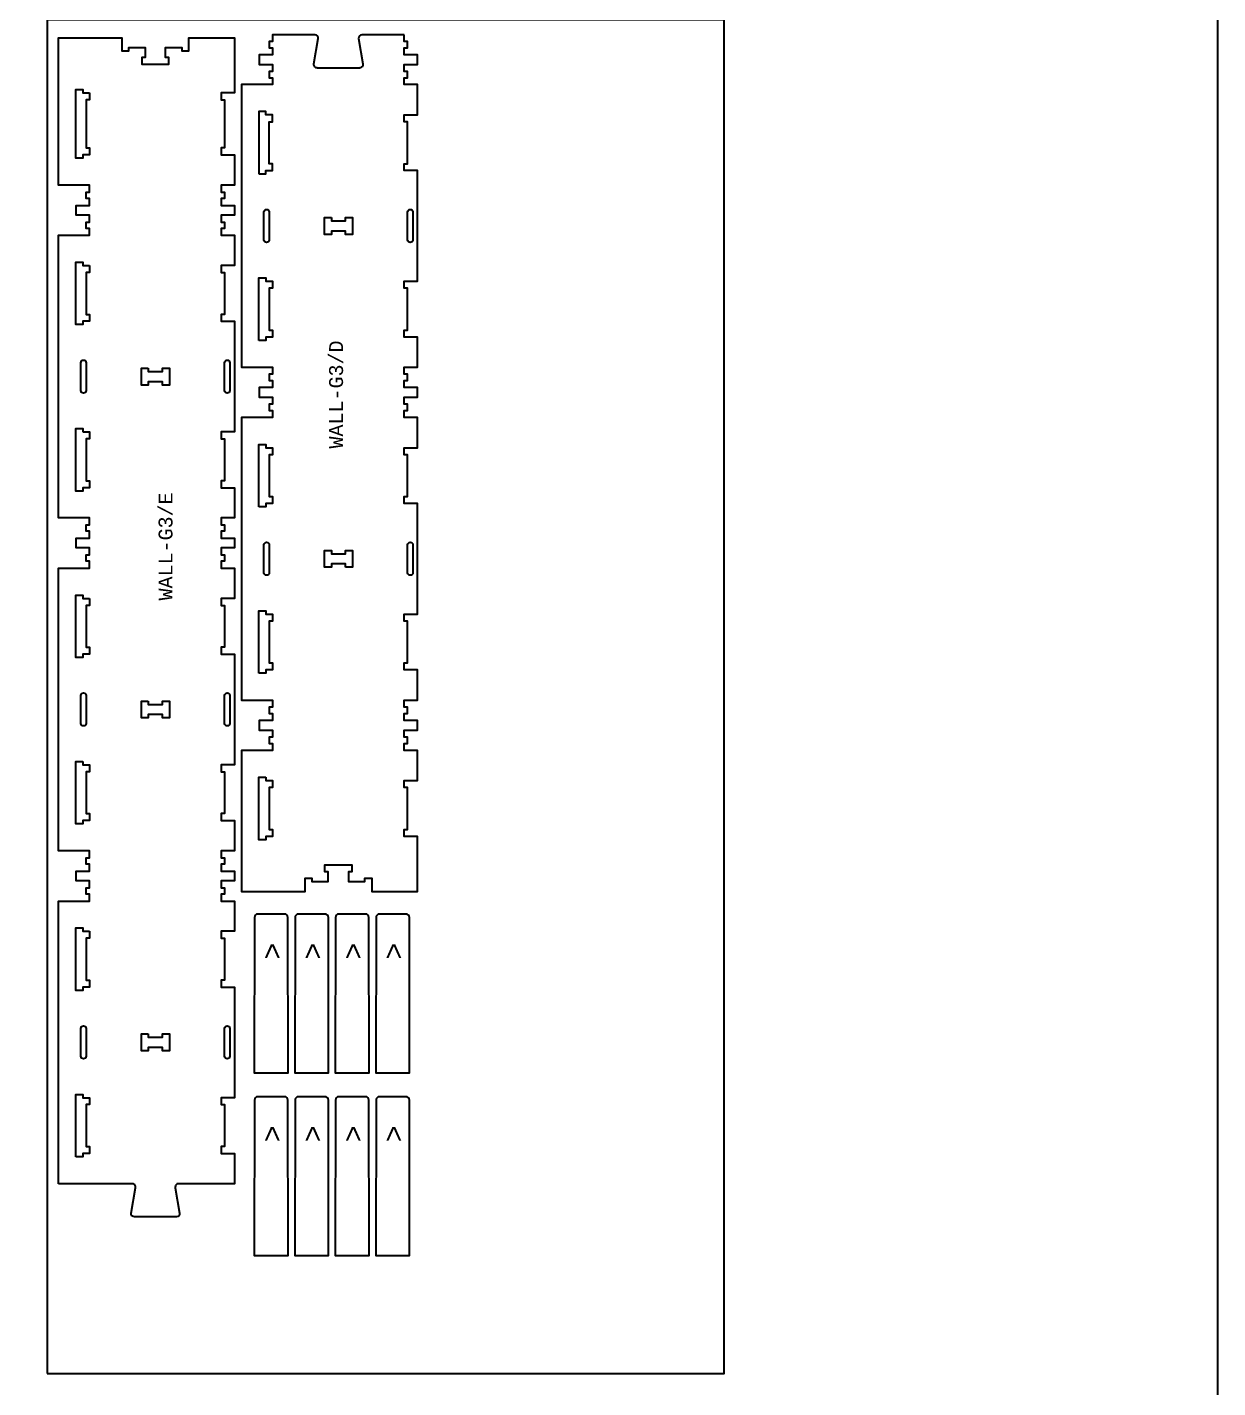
# Model space of a CAD drawing. Extents: x 0 to 12772, y 0 to 23683.
# Drawn here: x 5027 to 7173, y 1265 to 3718 of the extents above; entities that cross this region are included whole.
import ezdxf

# ---------------------------------------------------------------- set-up
doc = ezdxf.new("R2010")
doc.units = 0
for name, color, linetype in [('0_SHEET_SPRUCEPLY_2440X122', 1, 'CONTINUOUS'), ('1_ANYTOOL_1MMDEEP_LABELS_S', 2, 'CONTINUOUS'), ('3_ANYTOOL_CUTTHROUGH_INSID', 4, 'CONTINUOUS'), ('4_ANYTOOL_CUTTHROUGH_OUTSI', 5, 'CONTINUOUS'), ('DONOTCUT', 7, 'CONTINUOUS')]:
    doc.layers.add(name, color=color, linetype=linetype)
doc.styles.add('MONOTXT_REGULAR', font='')
doc.styles.get('MONOTXT_REGULAR').set_extended_font_data('Monotxt')

msp = doc.modelspace()

# ---------------------------------------------------------------- linework, layer by layer
at = {"layer": '0_SHEET_SPRUCEPLY_2440X122'}
msp.add_lwpolyline([(5063, 1290.9), (6283, 1290.9), (6283, 3730.9), (5063, 3730.9)], close=True, dxfattribs=at)
at = {"layer": '3_ANYTOOL_CUTTHROUGH_INSID'}
for points in [[(5139.2, 3599.3), (5139.2, 3586.8), (5133.2, 3586.8), (5133.2, 3500), (5139.2, 3500), (5139.2, 3487.5), (5127.2, 3487.5), (5127.2, 3481.5), (5114.7, 3481.5), (5114.7, 3605.3), (5127.2, 3605.3), (5127.2, 3599.3)], [(5444.7, 3453.1), (5457.2, 3453.1), (5457.2, 3459.1), (5469.2, 3459.1), (5469.2, 3471.6), (5463.2, 3471.6), (5463.2, 3547.1), (5469.2, 3547.1), (5469.2, 3559.6), (5457.2, 3559.6), (5457.2, 3565.6), (5444.7, 3565.6)], [(5575.2, 3374.6), (5575.2, 3368.6), (5600.7, 3368.6), (5600.7, 3374.6), (5613.2, 3374.6), (5613.2, 3344.1), (5600.7, 3344.1), (5600.7, 3350.1), (5575.2, 3350.1), (5575.2, 3344.1), (5562.7, 3344.1), (5562.7, 3374.6)], [(5139.2, 3288), (5139.2, 3275.5), (5133.2, 3275.5), (5133.2, 3200), (5139.2, 3200), (5139.2, 3187.5), (5127.2, 3187.5), (5127.2, 3181.5), (5114.7, 3181.5), (5114.7, 3294), (5127.2, 3294), (5127.2, 3288)], [(5444.7, 3153.1), (5444.7, 3265.6), (5457.2, 3265.6), (5457.2, 3259.6), (5469.2, 3259.6), (5469.2, 3247.1), (5463.2, 3247.1), (5463.2, 3171.6), (5469.2, 3171.6), (5469.2, 3159.1), (5457.2, 3159.1), (5457.2, 3153.1)], [(5245.2, 3103), (5245.2, 3097), (5270.7, 3097), (5270.7, 3103), (5283.2, 3103), (5283.2, 3072.5), (5270.7, 3072.5), (5270.7, 3078.5), (5245.2, 3078.5), (5245.2, 3072.5), (5232.7, 3072.5), (5232.7, 3103)], [(5127.2, 2988), (5139.2, 2988), (5139.2, 2975.5), (5133.2, 2975.5), (5133.2, 2900), (5139.2, 2900), (5139.2, 2887.5), (5127.2, 2887.5), (5127.2, 2881.5), (5114.7, 2881.5), (5114.7, 2994), (5127.2, 2994)], [(5444.7, 2853.1), (5444.7, 2965.6), (5457.2, 2965.6), (5457.2, 2959.6), (5469.2, 2959.6), (5469.2, 2947.1), (5463.2, 2947.1), (5463.2, 2871.6), (5469.2, 2871.6), (5469.2, 2859.1), (5457.2, 2859.1), (5457.2, 2853.1)], [(5600.7, 2744.1), (5600.7, 2750.1), (5575.2, 2750.1), (5575.2, 2744.1), (5562.7, 2744.1), (5562.7, 2774.6), (5575.2, 2774.6), (5575.2, 2768.6), (5600.7, 2768.6), (5600.7, 2774.6), (5613.2, 2774.6), (5613.2, 2744.1)], [(5139.2, 2688), (5139.2, 2675.5), (5133.2, 2675.5), (5133.2, 2600), (5139.2, 2600), (5139.2, 2587.5), (5127.2, 2587.5), (5127.2, 2581.5), (5114.7, 2581.5), (5114.7, 2694), (5127.2, 2694), (5127.2, 2688)], [(5444.7, 2553.1), (5444.7, 2665.6), (5457.2, 2665.6), (5457.2, 2659.6), (5469.2, 2659.6), (5469.2, 2647.1), (5463.2, 2647.1), (5463.2, 2571.6), (5469.2, 2571.6), (5469.2, 2559.1), (5457.2, 2559.1), (5457.2, 2553.1)], [(5245.2, 2503), (5245.2, 2497), (5270.7, 2497), (5270.7, 2503), (5283.2, 2503), (5283.2, 2472.5), (5270.7, 2472.5), (5270.7, 2478.5), (5245.2, 2478.5), (5245.2, 2472.5), (5232.7, 2472.5), (5232.7, 2503)], [(5127.2, 2394), (5127.2, 2388), (5139.2, 2388), (5139.2, 2375.5), (5133.2, 2375.5), (5133.2, 2300), (5139.2, 2300), (5139.2, 2287.5), (5127.2, 2287.5), (5127.2, 2281.5), (5114.7, 2281.5), (5114.7, 2394)], [(5457.2, 2365.6), (5457.2, 2359.6), (5469.2, 2359.6), (5469.2, 2347.1), (5463.2, 2347.1), (5463.2, 2271.6), (5469.2, 2271.6), (5469.2, 2259.1), (5457.2, 2259.1), (5457.2, 2253.1), (5444.7, 2253.1), (5444.7, 2365.6)], [(5139.2, 2088), (5139.2, 2075.5), (5133.2, 2075.5), (5133.2, 2000), (5139.2, 2000), (5139.2, 1987.5), (5127.2, 1987.5), (5127.2, 1981.5), (5114.7, 1981.5), (5114.7, 2094), (5127.2, 2094), (5127.2, 2088)], [(5245.2, 1903), (5245.2, 1897), (5270.7, 1897), (5270.7, 1903), (5283.2, 1903), (5283.2, 1872.5), (5270.7, 1872.5), (5270.7, 1878.5), (5245.2, 1878.5), (5245.2, 1872.5), (5232.7, 1872.5), (5232.7, 1903)], [(5114.7, 1681.5), (5114.7, 1794), (5127.2, 1794), (5127.2, 1788), (5139.2, 1788), (5139.2, 1775.5), (5133.2, 1775.5), (5133.2, 1700), (5139.2, 1700), (5139.2, 1687.5), (5127.2, 1687.5), (5127.2, 1681.5)]]:
    msp.add_lwpolyline(points, close=True, dxfattribs=at)
for points in [[(5463.2, 3384.4), (5463.2, 3334.4, -1), (5453.7, 3334.4), (5453.7, 3384.4, -1)], [(5722.2, 3384.4), (5722.2, 3334.4, -1), (5712.7, 3334.4), (5712.7, 3384.4, -1)], [(5133.2, 3112.8), (5133.2, 3062.8, -1), (5123.7, 3062.8), (5123.7, 3112.8, -1)], [(5392.2, 3112.8), (5392.2, 3062.8, -1), (5382.7, 3062.8), (5382.7, 3112.8, -1)], [(5463.2, 2784.4), (5463.2, 2734.4, -1), (5453.7, 2734.4), (5453.7, 2784.4, -1)], [(5722.2, 2784.4), (5722.2, 2734.4, -1), (5712.7, 2734.4), (5712.7, 2784.4, -1)], [(5133.2, 2512.8), (5133.2, 2462.8, -1), (5123.7, 2462.8), (5123.7, 2512.8, -1)], [(5392.2, 2512.8), (5392.2, 2462.8, -1), (5382.7, 2462.8), (5382.7, 2512.8, -1)], [(5133.2, 1912.8), (5133.2, 1862.8, -1), (5123.7, 1862.8), (5123.7, 1912.8, -1)], [(5392.2, 1912.8), (5392.2, 1862.8, -1), (5382.7, 1862.8), (5382.7, 1912.8, -1)]]:
    msp.add_lwpolyline(points, format="xyb", close=True, dxfattribs=at)
at = {"layer": '4_ANYTOOL_CUTTHROUGH_OUTSI'}
for points in [[(5706.7, 3704.1), (5630.1, 3704.1, 0.463455), (5624.4, 3697.4), (5632.1, 3651.4, -0.463455), (5625.9, 3644.1), (5550.1, 3644.1, -0.463455), (5543.9, 3651.4), (5551.6, 3697.4, 0.463455), (5545.9, 3704.1), (5469.2, 3704.1), (5469.2, 3692.1), (5463.2, 3692.1), (5463.2, 3680.6), (5469.2, 3680.6), (5469.2, 3668.1), (5445.2, 3668.1), (5445.2, 3650.6), (5469.2, 3650.6), (5469.2, 3638.1), (5463.2, 3638.1), (5463.2, 3626.6), (5469.2, 3626.6), (5469.2, 3614.1), (5413.2, 3614.1), (5413.2, 3104.6), (5469.2, 3104.6), (5469.2, 3092.1), (5463.2, 3092.1), (5463.2, 3080.6), (5469.2, 3080.6), (5469.2, 3068.1), (5445.2, 3068.1), (5445.2, 3050.6), (5469.2, 3050.6), (5469.2, 3038.1), (5463.2, 3038.1), (5463.2, 3026.6), (5469.2, 3026.6), (5469.2, 3014.1), (5413.2, 3014.1), (5413.2, 2504.6), (5469.2, 2504.6), (5469.2, 2492.1), (5463.2, 2492.1), (5463.2, 2480.6), (5469.2, 2480.6), (5469.2, 2468.1), (5445.2, 2468.1), (5445.2, 2450.6), (5469.2, 2450.6), (5469.2, 2438.1), (5463.2, 2438.1), (5463.2, 2426.6), (5469.2, 2426.6), (5469.2, 2414.1), (5413.2, 2414.1), (5413.2, 2159.6), (5527.7, 2159.6), (5527.7, 2183.6), (5540.2, 2183.6), (5540.2, 2177.6), (5569.7, 2177.6), (5569.7, 2195.1), (5563.7, 2195.1), (5563.7, 2207.6), (5612.2, 2207.6), (5612.2, 2195.1), (5606.2, 2195.1), (5606.2, 2177.6), (5635.7, 2177.6), (5635.7, 2183.6), (5648.2, 2183.6), (5648.2, 2159.6), (5730.7, 2159.6), (5730.7, 2259.1), (5706.7, 2259.1), (5706.7, 2271.6), (5712.7, 2271.6), (5712.7, 2347.1), (5706.7, 2347.1), (5706.7, 2359.6), (5730.7, 2359.6), (5730.7, 2414.1), (5706.7, 2414.1), (5706.7, 2426.6), (5712.7, 2426.6), (5712.7, 2438.1), (5706.7, 2438.1), (5706.7, 2450.6), (5730.7, 2450.6), (5730.7, 2468.1), (5706.7, 2468.1), (5706.7, 2480.6), (5712.7, 2480.6), (5712.7, 2492.1), (5706.7, 2492.1), (5706.7, 2504.6), (5730.7, 2504.6), (5730.7, 2559.1), (5706.7, 2559.1), (5706.7, 2571.6), (5712.7, 2571.6), (5712.7, 2647.1), (5706.7, 2647.1), (5706.7, 2659.6), (5730.7, 2659.6), (5730.7, 2859.1), (5706.7, 2859.1), (5706.7, 2871.6), (5712.7, 2871.6), (5712.7, 2947.1), (5706.7, 2947.1), (5706.7, 2959.6), (5730.7, 2959.6), (5730.7, 3014.1), (5706.7, 3014.1), (5706.7, 3026.6), (5712.7, 3026.6), (5712.7, 3038.1), (5706.7, 3038.1), (5706.7, 3050.6), (5730.7, 3050.6), (5730.7, 3068.1), (5706.7, 3068.1), (5706.7, 3080.6), (5712.7, 3080.6), (5712.7, 3092.1), (5706.7, 3092.1), (5706.7, 3104.6), (5730.7, 3104.6), (5730.7, 3159.1), (5706.7, 3159.1), (5706.7, 3171.6), (5712.7, 3171.6), (5712.7, 3247.1), (5706.7, 3247.1), (5706.7, 3259.6), (5730.7, 3259.6), (5730.7, 3459.1), (5706.7, 3459.1), (5706.7, 3471.6), (5712.7, 3471.6), (5712.7, 3547.1), (5706.7, 3547.1), (5706.7, 3559.6), (5730.7, 3559.6), (5730.7, 3614.1), (5706.7, 3614.1), (5706.7, 3626.6), (5712.7, 3626.6), (5712.7, 3638.1), (5706.7, 3638.1), (5706.7, 3650.6), (5730.7, 3650.6), (5730.7, 3668.1), (5706.7, 3668.1), (5706.7, 3680.6), (5712.7, 3680.6), (5712.7, 3692.1), (5706.7, 3692.1), (5706.7, 3704.1)], [(5083.2, 1633), (5083.2, 2142.5), (5139.2, 2142.5), (5139.2, 2155), (5133.2, 2155), (5133.2, 2166.5), (5139.2, 2166.5), (5139.2, 2179), (5115.2, 2179), (5115.2, 2196.5), (5139.2, 2196.5), (5139.2, 2209), (5133.2, 2209), (5133.2, 2220.5), (5139.2, 2220.5), (5139.2, 2233), (5083.2, 2233), (5083.2, 2742.5), (5139.2, 2742.5), (5139.2, 2755), (5133.2, 2755), (5133.2, 2766.5), (5139.2, 2766.5), (5139.2, 2779), (5115.2, 2779), (5115.2, 2796.5), (5139.2, 2796.5), (5139.2, 2809), (5133.2, 2809), (5133.2, 2820.5), (5139.2, 2820.5), (5139.2, 2833), (5083.2, 2833), (5083.2, 3342.5), (5139.2, 3342.5), (5139.2, 3355), (5133.2, 3355), (5133.2, 3366.5), (5139.2, 3366.5), (5139.2, 3379), (5115.2, 3379), (5115.2, 3396.5), (5139.2, 3396.5), (5139.2, 3409), (5133.2, 3409), (5133.2, 3420.5), (5139.2, 3420.5), (5139.2, 3433), (5083.2, 3433), (5083.2, 3698.8), (5197.7, 3698.8), (5197.7, 3674.8), (5210.2, 3674.8), (5210.2, 3680.8), (5239.7, 3680.8), (5239.7, 3663.3), (5233.7, 3663.3), (5233.7, 3650.8), (5282.2, 3650.8), (5282.2, 3663.3), (5276.2, 3663.3), (5276.2, 3680.8), (5305.7, 3680.8), (5305.7, 3674.8), (5318.2, 3674.8), (5318.2, 3698.8), (5400.7, 3698.8), (5400.7, 3599.3), (5376.7, 3599.3), (5376.7, 3586.8), (5382.7, 3586.8), (5382.7, 3500), (5376.7, 3500), (5376.7, 3487.5), (5400.7, 3487.5), (5400.7, 3433), (5376.7, 3433), (5376.7, 3420.5), (5382.7, 3420.5), (5382.7, 3409), (5376.7, 3409), (5376.7, 3396.5), (5400.7, 3396.5), (5400.7, 3379), (5376.7, 3379), (5376.7, 3366.5), (5382.7, 3366.5), (5382.7, 3355), (5376.7, 3355), (5376.7, 3342.5), (5400.7, 3342.5), (5400.7, 3288), (5376.7, 3288), (5376.7, 3275.5), (5382.7, 3275.5), (5382.7, 3200), (5376.7, 3200), (5376.7, 3187.5), (5400.7, 3187.5), (5400.7, 2988), (5376.7, 2988), (5376.7, 2975.5), (5382.7, 2975.5), (5382.7, 2900), (5376.7, 2900), (5376.7, 2887.5), (5400.7, 2887.5), (5400.7, 2833), (5376.7, 2833), (5376.7, 2820.5), (5382.7, 2820.5), (5382.7, 2809), (5376.7, 2809), (5376.7, 2796.5), (5400.7, 2796.5), (5400.7, 2779), (5376.7, 2779), (5376.7, 2766.5), (5382.7, 2766.5), (5382.7, 2755), (5376.7, 2755), (5376.7, 2742.5), (5400.7, 2742.5), (5400.7, 2688), (5376.7, 2688), (5376.7, 2675.5), (5382.7, 2675.5), (5382.7, 2600), (5376.7, 2600), (5376.7, 2587.5), (5400.7, 2587.5), (5400.7, 2388), (5376.7, 2388), (5376.7, 2375.5), (5382.7, 2375.5), (5382.7, 2300), (5376.7, 2300), (5376.7, 2287.5), (5400.7, 2287.5), (5400.7, 2233), (5376.7, 2233), (5376.7, 2220.5), (5382.7, 2220.5), (5382.7, 2209), (5376.7, 2209), (5376.7, 2196.5), (5400.7, 2196.5), (5400.7, 2179), (5376.7, 2179), (5376.7, 2166.5), (5382.7, 2166.5), (5382.7, 2155), (5376.7, 2155), (5376.7, 2142.5), (5400.7, 2142.5), (5400.7, 2088), (5376.7, 2088), (5376.7, 2075.5), (5382.7, 2075.5), (5382.7, 2000), (5376.7, 2000), (5376.7, 1987.5), (5400.7, 1987.5), (5400.7, 1788), (5376.7, 1788), (5376.7, 1775.5), (5382.7, 1775.5), (5382.7, 1700), (5376.7, 1700), (5376.7, 1687.5), (5400.7, 1687.5), (5400.7, 1633), (5297.5, 1633), (5297.5, 1633), (5297.5, 1633), (5297.5, 1633), (5297.5, 1633), (5297.5, 1633), (5297.4, 1633), (5297.4, 1633), (5297.4, 1633), (5297.4, 1633), (5297.4, 1633), (5297.4, 1633), (5297.4, 1633), (5297.4, 1633), (5297.4, 1633), (5297.4, 1633), (5297.4, 1633), (5297.4, 1633), (5297.4, 1633), (5297.3, 1633), (5297.3, 1633), (5297.3, 1633), (5297.3, 1633), (5297.3, 1633), (5297.3, 1632.9), (5297.3, 1632.9), (5297.2, 1632.9), (5297.2, 1632.9), (5297.2, 1632.9), (5297.2, 1632.8), (5297.1, 1632.8), (5297, 1632.7), (5297, 1632.7), (5296.8, 1632.5), (5296.5, 1632.2), (5296, 1631.6), (5295.3, 1630.8, 0.220464), (5293.9, 1625.7), (5301.6, 1579.7, -0.463455), (5295.9, 1573), (5220.1, 1573, -0.463455), (5214.4, 1579.7), (5222.1, 1625.7, 0.463455), (5215.9, 1633)], [(5496.8, 2113, 0.414214), (5490.8, 2119), (5442.8, 2119, 0.414214), (5436.8, 2113), (5436.3, 1832.9), (5497.3, 1832.9)], [(5569.8, 2113, 0.414214), (5563.8, 2119), (5515.8, 2119, 0.414214), (5509.8, 2113), (5509.3, 1832.9), (5570.3, 1832.9)], [(5642.8, 2113, 0.414214), (5636.8, 2119), (5588.8, 2119, 0.414214), (5582.8, 2113), (5582.3, 1832.9), (5643.3, 1832.9)], [(5715.8, 2113, 0.414214), (5709.8, 2119), (5661.8, 2119, 0.414214), (5655.8, 2113), (5655.3, 1832.9), (5716.3, 1832.9)], [(5496.8, 1783.7, 0.414214), (5490.8, 1789.7), (5442.8, 1789.7, 0.414214), (5436.8, 1783.7), (5436.3, 1503.5), (5497.3, 1503.5)], [(5569.8, 1783.7, 0.414214), (5563.8, 1789.7), (5515.8, 1789.7, 0.414214), (5509.8, 1783.7), (5509.3, 1503.5), (5570.3, 1503.5)], [(5642.8, 1783.7, 0.414214), (5636.8, 1789.7), (5588.8, 1789.7, 0.414214), (5582.8, 1783.7), (5582.3, 1503.5), (5643.3, 1503.5)], [(5715.8, 1783.7, 0.414214), (5709.8, 1789.7), (5661.8, 1789.7, 0.414214), (5655.8, 1783.7), (5655.3, 1503.5), (5716.3, 1503.5)]]:
    msp.add_lwpolyline(points, format="xyb", close=True, dxfattribs=at)
at = {"layer": 'DONOTCUT'}
msp.add_lwpolyline([(0, 0), (7173.1, 0), (7173.1, 5593.4), (0, 5593.4)], close=True, dxfattribs=at)

# ---------------------------------------------------------------- texts
at = {"layer": '1_ANYTOOL_1MMDEEP_LABELS_S', "style": 'MONOTXT_REGULAR'}
for s, insert, char_height, width, attachment_point, rotation in [('WALL-G3/D', (5583.9, 3055.6), 25, 486.757, 5, 90), ('WALL-G3/E', (5276.5, 2781.7), 25, 486.216, 5, 90), ('<', (5486.3, 2067.3, 0), 35, 117.676, 1, 270), ('<', (5559.3, 2067.3, 0), 35, 117.676, 1, 270), ('<', (5632.3, 2067.3, 0), 35, 117.676, 1, 270), ('<', (5705.3, 2067.3, 0), 35, 117.676, 1, 270), ('<', (5486.3, 1737.9, 0), 35, 117.676, 1, 270), ('<', (5559.3, 1737.9, 0), 35, 117.676, 1, 270), ('<', (5632.3, 1737.9, 0), 35, 117.676, 1, 270), ('<', (5705.3, 1737.9, 0), 35, 117.676, 1, 270)]:
    msp.add_mtext(s, dxfattribs=dict(at, insert=insert, char_height=char_height, width=width, attachment_point=attachment_point, rotation=rotation))

doc.saveas('drawing.dxf')
